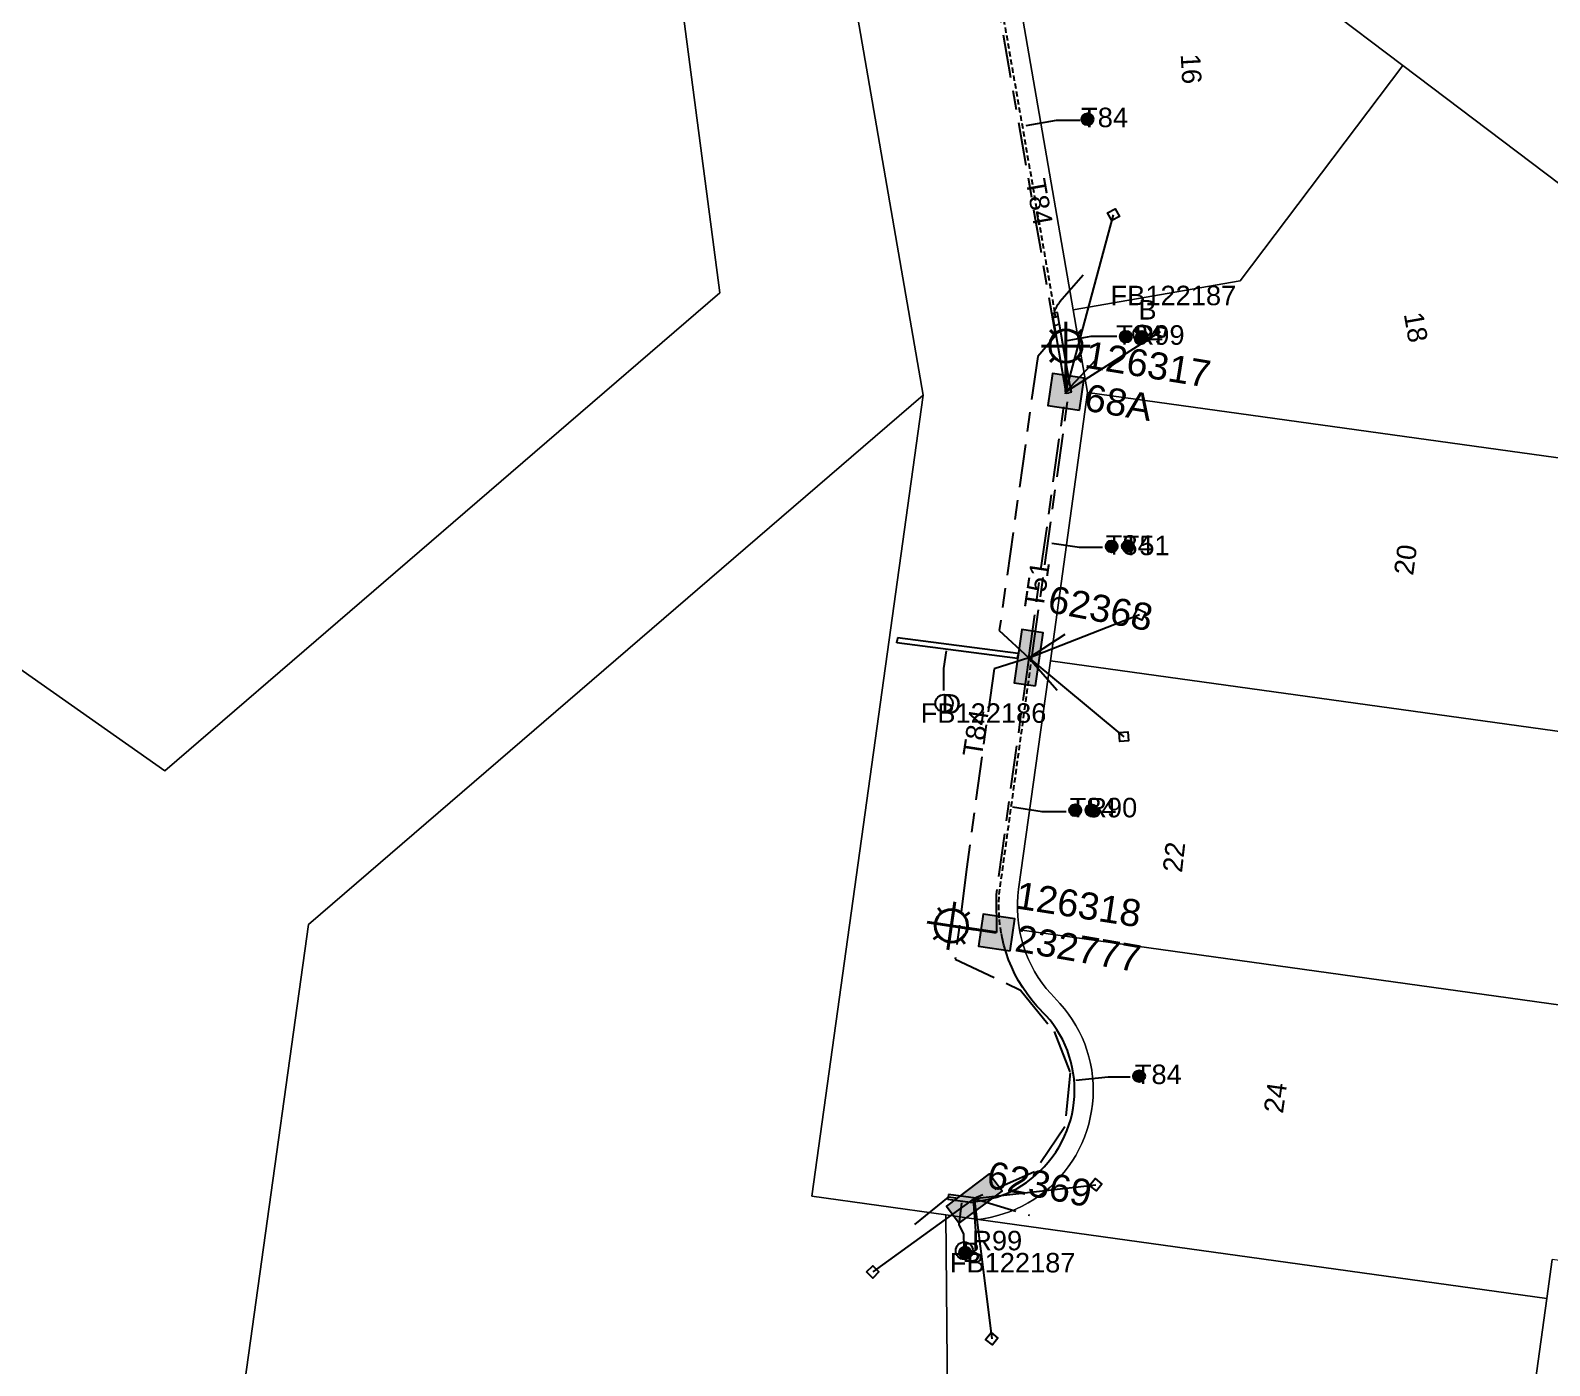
# Model space of a CAD drawing. Header units: metres. Extents: x 275581 to 277562, y 6265937 to 6267965.
# Drawn here: x 276253.6 to 276393.8, y 6267037.7 to 6267161 of the extents above; entities that cross this region are included whole.
import ezdxf
from ezdxf.enums import TextEntityAlignment as Align

# ---------------------------------------------------------------- set-up
doc = ezdxf.new("R2010")
doc.units = ezdxf.units.M
doc.linetypes.add('Cable Exist UG', pattern=[8.2, 4, -1.2, 1.8, -1.2])
doc.linetypes.add('DASHED', pattern=[0.75, 0.5, -0.25])
doc.layers.get('0').update_dxf_attribs({"color": 6})
doc.layers.add('Cadastre Land Parcels_SP_EXT', color=9, linetype='Continuous', lineweight=5)
doc.layers.add('Cadastre Roads_SP_EXT', color=9, linetype='Continuous', lineweight=5)
for name, color, linetype in [('Duct_SP_EXT', 7, 'Continuous'), ('Equip_SP_SL_EXT', 7, 'Continuous'), ('Mains_LV_EXT', 7, 'Continuous'), ('Mains_LV_SL_EXT', 7, 'Continuous'), ('Services_SP_EXT', 7, 'Continuous'), ('SupportsUG_SP_LV_EXT', 7, 'Continuous'), ('SupportsUG_SP_LV_SL_EXT', 7, 'Continuous'), ('Trench_SP_EXT', 7, 'Continuous')]:
    doc.layers.add(name, color=color, linetype=linetype)
doc.layers.add('UNKNOWN_FEATURES', color=1, linetype='DASHED', plot=False)
doc.styles.add('COLUMN_LABEL', font='arial.ttf')
doc.styles.add('iecARIAL', font='arial.ttf', dxfattribs={"height": 2})
doc.styles.add('POLE_LABEL', font='arial.ttf')
doc.styles.get("Standard").update_dxf_attribs({"font": 'arial.ttf'})

# ---------------------------------------------------------------- blocks, each defined once
blk = doc.blocks.new('COLUMN_EXT')
blk.add_hatch(color=256).paths.add_polyline_path([(-1.49, 1.48), (-1.49, -1.49), (1.48, -1.49), (1.48, 1.48)])
blk.add_lwpolyline([(-1.49, -1.49), (1.48, -1.49), (1.48, 1.48), (-1.49, 1.48)], close=True)
for tag, height, style, flags, p in [('ASSET_NUM', 2.5, 'COLUMN_LABEL', 8, (2, 2)), ('STRUCTURE_PLANT_NUMBER', 0.2, 'POLE_LABEL', 9, (1.81, 0.03)), ('STREET_CODE', 0.2, 'COLUMN_LABEL', 9, (1.81, -0.2))]:
    blk.add_attdef(tag, text='', height=height, dxfattribs=dict(style=style, flags=flags)).set_placement(p, align=Align.MIDDLE_LEFT)
at = {"flags": 9}
for tag, p in [('COLUMN_TYPE', (1.81, -0.4)), ('OWNED_BY', (1.81, -0.6)), ('STATE', (1.81, -0.8)), ('USAGE', (1.81, -1)), ('LEGEND', (1.81, -1.2)), ('LOCATION', (1.81, -1.4)), ('STREETNAME', (1.81, -1.6)), ('SUBURB', (1.81, -1.8)), ('NOTES', (1.81, -2))]:
    blk.add_attdef(tag, text='', height=0.2, dxfattribs=at).set_placement(p, align=Align.MIDDLE_LEFT)
at = {"flags": 1}
blk.add_attdef('Z', (1.81, -2.35), '', height=0.2, dxfattribs=at)
blk = doc.blocks.new('PILLAR_EXT')
blk.add_hatch(color=256).paths.add_polyline_path([(-2.475, 0.99), (-2.475, -0.99), (2.475, -0.99), (2.475, 0.99)])
blk.add_lwpolyline([(-2.475, -0.99), (2.475, -0.99), (2.475, 0.99), (-2.475, 0.99)], close=True)
at = {"style": 'iecARIAL', "flags": 8}
blk.add_attdef('ASSET_NUM', (1.5, 3.5), '', height=2.5, dxfattribs=at)
for tag, p, flags in [('OWNED_BY', (0, -0.2), 9), ('STATE', (0, -0.4), 9), ('SUPPORT_TYPE', (0, -0.6), 9), ('USAGE', (0, -0.8), 9), ('LEGEND', (0, -1), 9), ('LOCATION', (0, -1.2), 9), ('NOTES', (0, -1.4), 9), ('PARENT', (0, -1.6), 9), ('STREETNAME', (0, -1.8), 9), ('SUBURB', (0, -2), 1)]:
    blk.add_attdef(tag, p, '', height=0.2, dxfattribs=dict(flags=flags))
blk = doc.blocks.new('DUCT_EXT')
blk.add_circle((0, 0.8), 0.8)
at = {"flags": 1}
blk.add_attdef('Z', (0, 0), '', height=0.2, dxfattribs=at)
at = {"flags": 9}
for tag, p in [('DUCT_CODE', (0, 0)), ('XSECT_TYPE', (0, -0.2)), ('STATE', (0, -0.6)), ('FB_REFERENCE', (0, -0.4)), ('NOTES', (0, -0.8))]:
    blk.add_attdef(tag, text='', height=0.2, dxfattribs=at).set_placement(p, align=Align.MIDDLE_LEFT)
blk = doc.blocks.new('SL_LANTERN_EXT')
at = {"lineweight": 40}
for p, q in [((-1.46, 5.68), (-1.06, 5.28)), ((0, 1.97), (0, 6.47)), ((1.46, 5.68), (1.06, 5.28)), ((-2.25, 4.22), (2.25, 4.22)), ((-1.46, 2.76), (-1.06, 3.16)), ((1.46, 2.76), (1.06, 3.16)), ((0, 0), (0, 2.72))]:
    blk.add_line(p, q, dxfattribs=at)
blk.add_circle((0, 4.22), 1.5, dxfattribs=at)
at = {"style": 'iecARIAL', "flags": 8}
blk.add_attdef('ASSET_NUM', (1.5, 1.5), '', height=2.5, dxfattribs=at)
for tag, p, height, flags in [('CONSTRUCTED_VOLTAGE', (0.98, -0.65), 0.2, 9), ('CONTROL_TYPE', (0.98, -0.85), 0.2, 9), ('LANTERN_PURPOSE', (0.98, -1.05), 0.2, 9), ('LANTERN_TYPE', (0.98, -1.25), 0.2, 9), ('NO_PHASES', (0.98, -1.45), 0.2, 9), ('LNUMBER', (2.18, -3.25), 2.5, 8), ('OPERATING_VOLTAGE', (0.98, -1.65), 0.2, 9), ('ORIENTATION', (0.98, -1.85), 0.2, 9), ('OWNED_BY', (0.98, -2.05), 0.2, 9), ('STATE', (0.98, -2.25), 0.2, 9), ('USAGE', (0.98, -2.45), 0.2, 9), ('CEXIST', (0.98, -2.65), 0.2, 9), ('CNEW', (0.98, -2.85), 0.2, 9), ('CNUMBER', (0.98, -3.05), 0.2, 9), ('CREMOVE', (0.98, -3.25), 0.2, 9), ('CREPLACE', (0.98, -3.45), 0.2, 9), ('LKINGHEIGHT', (0.98, -3.65), 0.2, 9), ('LBRACKET', (0.98, -3.85), 0.2, 9), ('LBRACKETVOCAB', (0.98, -4.05), 0.2, 9), ('LCATEGORY', (0.98, -4.25), 0.2, 9), ('LCHARGE1', (0.98, -4.45), 0.2, 9), ('LCHARGE1PERCENT', (0.98, -4.65), 0.2, 9), ('LCHARGE2', (0.98, -4.85), 0.2, 9), ('LCHARGE2PERCENT', (0.98, -5.05), 0.2, 9), ('LCHARGE3', (0.98, -5.25), 0.2, 9), ('LCHARGE3PERCENT', (0.98, -5.45), 0.2, 9), ('LEXIST', (0.98, -5.65), 0.2, 9), ('LLAMP', (0.98, -5.85), 0.2, 9), ('LLAMPVOCAB', (0.98, -6.05), 0.2, 9), ('LMAST', (0.98, -6.25), 0.2, 9), ('LMASTVOCAB', (0.98, -6.45), 0.2, 9), ('LNEW', (0.98, -6.65), 0.2, 9), ('LANTNUMBER', (0.98, -6.85), 0.2, 9), ('LOUTREACH', (0.98, -7.25), 0.2, 9), ('LOUTREACHVOCAB', (0.98, -7.45), 0.2, 9), ('LRATECODE', (0.98, -7.65), 0.2, 9), ('LREMOVE', (0.98, -7.85), 0.2, 9), ('LREPLACE', (0.98, -8.05), 0.2, 9), ('LTYPE', (0.98, -8.25), 0.2, 9), ('LTYPEVOCAB', (0.98, -8.45), 0.2, 9), ('STREETNAME', (0.98, -9.25), 0.2, 9), ('SUBURB', (0.98, -9.45), 0.2, 1), ('LEGEND', (0.98, -8.65), 0.2, 9), ('LOCATION', (0.98, -8.85), 0.2, 9), ('NOTES', (0.98, -9.05), 0.2, 9)]:
    blk.add_attdef(tag, p, '', height=height, dxfattribs=dict(flags=flags))
blk = doc.blocks.new('CCP_EXT')
at = {"flags": 9}
for tag, p in [('LEGEND', (0, -1.4)), ('STATE', (0, -1.8)), ('LIFE_SUPPORT', (0, -1.6)), ('NOTES', (0, -2))]:
    blk.add_attdef(tag, text='', height=0.2, dxfattribs=at).set_placement(p, align=Align.MIDDLE_LEFT)
blk.add_wipeout([(0, 0.57), (0.57, 0), (0, -0.57), (-0.57, 0)])
blk.add_lwpolyline([(-0.57, 0), (0, 0.57), (0.57, 0), (0, -0.57), (-0.57, 0)])
at = {"flags": 1}
blk.add_attdef('Z', (0, 0), '', height=0.2, dxfattribs=at)
at = {"flags": 9}
for tag, p in [('CCP_TYPE', (0, 0)), ('CONSTRUCTED_VOLTAGE', (0, -0.2)), ('OPERATING_VOLTAGE', (0, -0.6)), ('ORIENTATION', (0, -0.8)), ('OWNED_BY', (0, -1)), ('NO_PHASES', (0, -0.4)), ('USAGE', (0, -1.2))]:
    blk.add_attdef(tag, text='', height=0.2, dxfattribs=at).set_placement(p, align=Align.MIDDLE_LEFT)
blk = doc.blocks.new('CABLE_LARGE_EXT')
h = blk.add_hatch(color=256)
edge = h.paths.add_edge_path()
edge.add_arc((0, 0.55), 0.55, 0, 360)
blk.add_circle((0, 0.55), 0.55)
at = {"flags": 1}
blk.add_attdef('Z', (0, 0), '', height=0.2, dxfattribs=at)
at = {"flags": 9}
for tag, p in [('COND_CODE', (0, 0)), ('STATE', (0, -0.4)), ('XSECT_SIZE', (0, -0.6)), ('FB_REFERENCE', (0, -0.2)), ('NOTES', (0, -0.8))]:
    blk.add_attdef(tag, text='', height=0.2, dxfattribs=at).set_placement(p, align=Align.MIDDLE_LEFT)

msp = doc.modelspace()

# ---------------------------------------------------------------- linework, layer by layer
at = {"layer": 'Cadastre Land Parcels_SP_EXT', "linetype": 'Continuous'}
for points in [[(276406.6, 6267137.83), (276418.17, 6267223.78), (276402.06, 6267235.95), (276372.84, 6267163.36), (276380.27, 6267157.74), (276406.6, 6267137.83)], [(276372.84, 6267163.36), (276347.57, 6267182.46), (276342.75, 6267176.08), (276349.83, 6267135.18), (276365.24, 6267137.85), (276380.27, 6267157.74), (276372.84, 6267163.36)], [(276335.98, 6267127.29), (276327.78, 6267174.58), (276311.27, 6267182.01), (276317.22, 6267136.75), (276265.96, 6267092.62), (276151.02, 6267173.49), (276147.76, 6267148.65), (276143.77, 6267117.76), (276141.76, 6267101.86), (276139.2, 6267081.86), (276134.02, 6267063.32), (276129.22, 6267045.91), (276123.61, 6267026.16), (276137.54, 6267024.29), (276147.46, 6267022.95), (276148.83, 6267022.76), (276269.2, 6267006.41), (276279.22, 6267078.43), (276335.98, 6267127.29)], [(276406.6, 6267137.83), (276380.27, 6267157.74), (276365.24, 6267137.85), (276349.83, 6267135.18), (276351.15, 6267127.54), (276404.15, 6267120.19), (276405.13, 6267127.26), (276406.6, 6267137.83)], [(276338.08, 6267051.62), (276325.7, 6267053.34), (276335.98, 6267127.29), (276279.22, 6267078.43), (276269.2, 6267006.41), (276386.12, 6266990.39), (276388.5, 6267007.52), (276389.84, 6267017.15), (276338.31, 6267024.33), (276338.08, 6267051.62)], [(276400.72, 6267095.42), (276402.33, 6267107.05), (276404.15, 6267120.19), (276351.15, 6267127.54), (276347.72, 6267102.78), (276400.72, 6267095.42)], [(276400.72, 6267095.42), (276347.72, 6267102.78), (276344.79, 6267081.68), (276344.72, 6267081.06), (276344.68, 6267080.43), (276344.68, 6267079.8), (276344.71, 6267079.17), (276344.77, 6267078.55), (276344.87, 6267077.93), (276397.28, 6267070.65), (276399.58, 6267087.24), (276400.72, 6267095.42)], [(276341.09, 6267051.2), (276338.08, 6267051.62), (276338.31, 6267024.33), (276389.84, 6267017.15), (276391.27, 6267027.41), (276393.56, 6267043.9), (276341.09, 6267051.2)], [(276454.81, 6267039.24), (276394.06, 6267047.48), (276393.56, 6267043.9), (276391.27, 6267027.41), (276452.02, 6267019.07), (276454.81, 6267039.24)]]:
    msp.add_lwpolyline(points, close=True, dxfattribs=at)
for points in [[(276151.02, 6267173.49), (276265.96, 6267092.62), (276317.22, 6267136.75), (276311.27, 6267182.01)], [(276397.28, 6267070.65), (276344.87, 6267077.93), (276344.93, 6267077.58), (276345.08, 6267076.97), (276345.26, 6267076.37), (276345.47, 6267075.78), (276345.71, 6267075.2), (276345.98, 6267074.63), (276346.27, 6267074.08), (276346.6, 6267073.54), (276346.96, 6267073.02), (276347.34, 6267072.52), (276347.75, 6267072.04), (276348.61, 6267071.13), (276349.02, 6267070.65), (276349.4, 6267070.15), (276349.75, 6267069.64), (276350.08, 6267069.1), (276350.38, 6267068.55), (276350.65, 6267067.98), (276350.89, 6267067.4), (276351.1, 6267066.81), (276351.28, 6267066.2), (276351.42, 6267065.59), (276351.54, 6267064.97), (276351.62, 6267064.35), (276351.66, 6267063.72), (276351.68, 6267063.09), (276351.66, 6267062.47), (276351.61, 6267061.84), (276351.53, 6267061.22), (276351.41, 6267060.6), (276351.27, 6267059.99), (276351.09, 6267059.39), (276350.87, 6267058.79), (276350.63, 6267058.21), (276350.36, 6267057.65), (276350.06, 6267057.1), (276349.73, 6267056.56), (276349.38, 6267056.04), (276348.99, 6267055.55), (276348.58, 6267055.07), (276348.15, 6267054.61), (276347.69, 6267054.18), (276347.21, 6267053.78), (276346.71, 6267053.39), (276346.2, 6267053.04), (276345.66, 6267052.71), (276345.11, 6267052.41), (276344.54, 6267052.14), (276343.96, 6267051.9), (276343.37, 6267051.7), (276342.76, 6267051.52), (276342.15, 6267051.37), (276341.53, 6267051.26), (276341.09, 6267051.2), (276393.56, 6267043.9), (276394.06, 6267047.48)]]:
    msp.add_lwpolyline(points, dxfattribs=at)
at = {"layer": 'Duct_SP_EXT'}
for p, q in [((276347.91, 6267134.86), (276348.15, 6267134.9)), ((276347.98, 6267134.5), (276347.91, 6267134.86)), ((276348.39, 6267134.94), (276348.15, 6267134.9)), ((276348.45, 6267134.58), (276348.39, 6267134.94)), ((276347.98, 6267134.5), (276348.21, 6267134.54)), ((276348.1, 6267133.76), (276347.98, 6267134.5)), ((276348.1, 6267133.76), (276348.34, 6267133.8)), ((276348.99, 6267128.59), (276348.1, 6267133.76)), ((276348.45, 6267134.58), (276348.21, 6267134.54)), ((276348.57, 6267133.84), (276348.34, 6267133.8)), ((276348.57, 6267133.84), (276348.45, 6267134.58)), ((276349.47, 6267128.67), (276348.57, 6267133.84)), ((276348.99, 6267128.59), (276349.23, 6267128.63)), ((276348.99, 6267128.59), (276349.23, 6267128.63)), ((276349.19, 6267127.48), (276348.99, 6267128.59)), ((276348.99, 6267128.59), (276348.99, 6267128.59)), ((276349.47, 6267128.67), (276349.23, 6267128.63)), ((276349.47, 6267128.67), (276349.23, 6267128.63)), ((276349.66, 6267127.57), (276349.47, 6267128.67)), ((276349.47, 6267128.67), (276349.47, 6267128.67)), ((276349.19, 6267127.48), (276349.43, 6267127.52)), ((276349.66, 6267127.57), (276349.43, 6267127.52)), ((276333.55, 6267104.42), (276333.58, 6267104.66)), ((276344.69, 6267102.98), (276333.55, 6267104.42)), ((276333.62, 6267104.9), (276333.58, 6267104.66)), ((276344.75, 6267103.45), (276333.62, 6267104.9)), ((276344.69, 6267102.98), (276344.72, 6267103.22)), ((276344.75, 6267103.45), (276344.72, 6267103.22)), ((276338.32, 6267053.5), (276338.29, 6267053.26)), ((276340.85, 6267053.16), (276338.32, 6267053.5)), ((276338.25, 6267053.03), (276338.29, 6267053.26)), ((276340.78, 6267052.68), (276338.25, 6267053.03)), ((276340.78, 6267052.68), (276340.81, 6267052.92)), ((276340.85, 6267053.16), (276340.81, 6267052.92))]:
    msp.add_line(p, q, dxfattribs=at)
for points in [[(276350.48, 6267152.67), (276348.26, 6267152.66), (276345.46, 6267152.18)], [(276353.85, 6267132.73), (276351.46, 6267132.73), (276349.08, 6267132.29)], [(276352.53, 6267113.25), (276350.41, 6267113.25), (276347.86, 6267113.6)], [(276337.89, 6267100.03), (276337.9, 6267102.07), (276338.13, 6267103.7)], [(276349.18, 6267088.84), (276346.96, 6267088.84), (276344.24, 6267089.25)], [(276355.09, 6267064.33), (276353.07, 6267064.33), (276350.08, 6267064.02)], [(276339.75, 6267048.62), (276339.74, 6267049.87), (276339.31, 6267050.7), (276339.54, 6267052.72)]]:
    msp.add_lwpolyline(points, dxfattribs=at)
at = {"layer": 'Mains_LV_EXT', "linetype": 'Cable Exist UG'}
for points in [[(276339.33, 6267186.21), (276344.6, 6267182.09), (276340.56, 6267176.73), (276348.2, 6267132.78), (276346.55, 6267130.88), (276343.01, 6267105.58), (276345.72, 6267103.06)], [(276345.72, 6267103.06), (276349.16, 6267127.62)], [(276345.72, 6267103.06), (276342.52, 6267102.02), (276339.97, 6267083.53), (276338.93, 6267075.24), (276344.97, 6267072.37), (276348.06, 6267068.55), (276349.54, 6267064.73), (276349.07, 6267059.74), (276346.25, 6267055.59), (276340.7, 6267053.12)]]:
    msp.add_lwpolyline(points, dxfattribs=at)
at = {"layer": 'Mains_LV_SL_EXT', "linetype": 'Cable Exist UG'}
msp.add_lwpolyline([(276345.72, 6267103.06), (276342.71, 6267081.2), (276342.76, 6267077.69)], dxfattribs=at)
at = {"layer": 'Trench_SP_EXT', "linetype": 'Cable Exist UG'}
msp.add_lwpolyline([(276348.11, 6267135.13, -0.06618), (276348.61, 6267135.95), (276348.61, 6267135.95), (276350.76, 6267138.43)], format="xyb", dxfattribs=at)
for points in [[(276349.16, 6267127.62), (276352.1, 6267130.78)], [(276346.01, 6267103.02), (276346.08, 6267103.52), (276346.08, 6267103.52), (276349.46, 6267127.79)], [(276345.72, 6267103.06), (276349.58, 6267105.56)], [(276345.72, 6267103.06), (276348.76, 6267099.61)], [(276340.61, 6267052.82), (276341.23, 6267052.91), (276341.76, 6267053), (276342.27, 6267053.12), (276342.78, 6267053.26), (276343.28, 6267053.43), (276343.75, 6267053.62), (276344.21, 6267053.82), (276344.66, 6267054.06), (276345.09, 6267054.32), (276345.52, 6267054.61), (276345.94, 6267054.93), (276346.35, 6267055.28), (276346.75, 6267055.65), (276347.15, 6267056.06), (276347.53, 6267056.49), (276347.89, 6267056.95), (276348.22, 6267057.41), (276348.52, 6267057.89), (276348.79, 6267058.37), (276349.04, 6267058.87), (276349.25, 6267059.37), (276349.44, 6267059.89), (276349.6, 6267060.41), (276349.73, 6267060.93), (276349.83, 6267061.47), (276349.9, 6267062), (276349.95, 6267062.54), (276349.96, 6267063.09), (276349.95, 6267063.63), (276349.91, 6267064.16), (276349.84, 6267064.7), (276349.75, 6267065.23), (276349.62, 6267065.76), (276349.47, 6267066.28), (276349.29, 6267066.78), (276349.09, 6267067.28), (276348.86, 6267067.77), (276348.6, 6267068.24), (276348.32, 6267068.7), (276348.01, 6267069.15), (276347.69, 6267069.58), (276347.34, 6267069.99), (276346.48, 6267070.9), (276346.01, 6267071.44), (276345.58, 6267072.01), (276345.17, 6267072.61), (276344.79, 6267073.22), (276344.45, 6267073.85), (276344.15, 6267074.5), (276343.87, 6267075.16), (276343.63, 6267075.84), (276343.43, 6267076.53), (276343.27, 6267077.22), (276343.2, 6267077.6)], [(276339.04, 6267053.16), (276338.29, 6267053.26), (276334.88, 6267050.49)], [(276340.59, 6267053.07), (276340.83, 6267049.7)], [(276340.7, 6267053.12), (276345.8, 6267051.58)]]:
    msp.add_lwpolyline(points, dxfattribs=at)
at = {"layer": 'UNKNOWN_FEATURES'}
for points in [[(276348.23, 6267134.42), (276348.21, 6267134.54), (276348.21, 6267134.54), (276348.15, 6267134.9), (276348.15, 6267134.9), (276340.9, 6267176.62), (276341.34, 6267177.22), (276341.34, 6267177.22), (276345, 6267182.14), (276339.51, 6267186.36)], [(276343.19, 6267077.66), (276343.07, 6267078.38), (276343.07, 6267078.38), (276343.01, 6267079.04), (276342.97, 6267079.76), (276342.97, 6267080.48), (276343.01, 6267081.2), (276343.09, 6267081.89), (276346.01, 6267103.02)]]:
    msp.add_lwpolyline(points, dxfattribs=at)

# ---------------------------------------------------------------- block references
at = {"layer": 'Duct_SP_EXT'}
for name, p in [('CABLE_LARGE_EXT', (276351.15, 6267152.23)), ('CABLE_LARGE_EXT', (276354.69, 6267132.16)), ('DUCT_EXT', (276356.19, 6267132.16)), ('CABLE_LARGE_EXT', (276353.38, 6267112.79)), ('CABLE_LARGE_EXT', (276354.88, 6267112.8)), ('DUCT_EXT', (276337.91, 6267098.05)), ('CABLE_LARGE_EXT', (276350.02, 6267088.43)), ('CABLE_LARGE_EXT', (276351.52, 6267088.43)), ('CABLE_LARGE_EXT', (276355.91, 6267063.87)), ('DUCT_EXT', (276339.78, 6267047.5)), ('CABLE_LARGE_EXT', (276339.86, 6267047.58))]:
    msp.add_blockref(name, p, dxfattribs=at)
at = {"layer": 'Equip_SP_SL_EXT'}
ref = msp.add_blockref('SL_LANTERN_EXT', (276349.16, 6267127.62), dxfattribs=at)
ref.add_attrib('ASSET_NUM', '126317', dxfattribs={"layer": '0', "height": 2.5, "rotation": 350.7332, "style": 'iecARIAL'}).set_placement((276350.66, 6267129.12), align=Align.BOTTOM_LEFT)
ref = msp.add_blockref('SL_LANTERN_EXT', (276342.76, 6267077.69), dxfattribs=dict(at, rotation=81.58682539697767))
ref.add_attrib('ASSET_NUM', '126318', dxfattribs={"layer": '0', "height": 2.5, "rotation": 351.2303, "style": 'iecARIAL'}).set_placement((276344.26, 6267079.19), align=Align.BOTTOM_LEFT)
at = {"layer": 'SupportsUG_SP_LV_EXT'}
ref = msp.add_blockref('PILLAR_EXT', (276345.72, 6267103.06), dxfattribs=dict(at, rotation=81.58682539697767))
ref.add_attrib('ASSET_NUM', '62368', dxfattribs={"layer": '0', "height": 2.5, "rotation": 349.3028, "style": 'iecARIAL'}).set_placement((276347.22, 6267106.56), align=Align.BOTTOM_LEFT)
ref = msp.add_blockref('PILLAR_EXT', (276340.7, 6267053.12), dxfattribs=dict(at, rotation=36.86683306536723))
ref.add_attrib('ASSET_NUM', '62369', dxfattribs={"layer": '0', "height": 2.5, "rotation": 348.9061, "style": 'iecARIAL'}).set_placement((276342.2, 6267056.62), align=Align.TOP_LEFT)
at = {"layer": 'SupportsUG_SP_LV_SL_EXT'}
ref = msp.add_blockref('COLUMN_EXT', (276349.16, 6267127.62), dxfattribs=dict(at, rotation=81.58682539697767))
ref.add_attrib('ASSET_NUM', '68A', dxfattribs={"layer": '0', "height": 2.5, "rotation": 350.7332, "style": 'COLUMN_LABEL'}).set_placement((276351.16, 6267128.37), align=Align.TOP_LEFT)
ref = msp.add_blockref('COLUMN_EXT', (276342.76, 6267077.69), dxfattribs=dict(at, rotation=81.58682539697767))
ref.add_attrib('ASSET_NUM', '232777', dxfattribs={"layer": '0', "height": 2.5, "rotation": 350.2299, "style": 'COLUMN_LABEL'}).set_placement((276344.76, 6267078.44), align=Align.TOP_LEFT)

# ---------------------------------------------------------------- texts
at = {"layer": 'Cadastre Land Parcels_SP_EXT'}
for s, rotation, p in [('16', 273.2, (276359.75, 6267158.78)), ('18', 280, (276380.34, 6267134.8)), ('20', 82.22, (276381.21, 6267110.6)), ('22', 83.59, (276359.87, 6267083.16)), ('24', 82.09, (276369.19, 6267060.92))]:
    msp.add_text(s, height=1.8, rotation=rotation, dxfattribs=at).set_placement(p)
at = {"layer": 'Duct_SP_EXT'}
for s, p in [('T84', (276350.56, 6267152.05)), ('FB122187', (276353.28, 6267135.61)), ('B', (276355.85, 6267134.29)), ('T84', (276352.84, 6267112.57)), ('T51', (276354.4, 6267112.53)), ('D', (276337.67, 6267097.9)), ('FB122186', (276335.75, 6267097.05)), ('T84', (276349.5, 6267088.32)), ('R90', (276351.13, 6267088.32)), ('T84', (276355.52, 6267063.69)), ('R99', (276340.51, 6267048.34)), ('FB122187', (276338.44, 6267046.3)), ('B', (276339.6, 6267047.26))]:
    msp.add_text(s, height=1.8, dxfattribs=at).set_placement(p)
at = {"layer": 'Mains_LV_EXT'}
for s, rotation, p in [('T84', 279.958, (276345.45, 6267147.12)), ('T51', 81.5872, (276347.06, 6267107.51)), ('T84', 81.1559, (276341.38, 6267093.81))]:
    msp.add_text(s, height=1.8, rotation=rotation, dxfattribs=at).set_placement(p)

# ---------------------------------------------------------------- next in the draw order: block references
at = {"layer": 'Services_SP_EXT'}
for p, rotation in [((276353.55, 6267143.97), 73.73966815411923), ((276357.9, 6267133.17), 31.113518360619), ((276355.96, 6267107.05), 20.06507294996421), ((276354.5, 6267095.77), 319.3344386551747), ((276351.91, 6267054.39), 5.657876212558433), ((276342.31, 6267040.17), 276.0493935322909)]:
    msp.add_blockref('CCP_EXT', p, dxfattribs=dict(at, rotation=rotation))
msp.add_blockref('CCP_EXT', (276331.32, 6267046.34), dxfattribs=at)

# ---------------------------------------------------------------- next in the draw order: linework, layer by layer
at = {"layer": 'Cadastre Roads_SP_EXT', "linetype": 'Continuous'}
msp.add_lwpolyline([(276327.78, 6267174.58), (276335.98, 6267127.29), (276325.7, 6267053.34), (276338.08, 6267051.62), (276341.09, 6267051.2), (276341.53, 6267051.26), (276342.15, 6267051.37), (276342.76, 6267051.52), (276343.37, 6267051.7), (276343.96, 6267051.9), (276344.54, 6267052.14), (276345.11, 6267052.41), (276345.66, 6267052.71), (276346.2, 6267053.04), (276346.71, 6267053.39), (276347.21, 6267053.78), (276347.69, 6267054.18), (276348.15, 6267054.61), (276348.58, 6267055.07), (276348.99, 6267055.55), (276349.38, 6267056.04), (276349.73, 6267056.56), (276350.06, 6267057.1), (276350.36, 6267057.65), (276350.63, 6267058.21), (276350.87, 6267058.79), (276351.09, 6267059.39), (276351.27, 6267059.99), (276351.41, 6267060.6), (276351.53, 6267061.22), (276351.61, 6267061.84), (276351.66, 6267062.47), (276351.68, 6267063.09), (276351.66, 6267063.72), (276351.62, 6267064.35), (276351.54, 6267064.97), (276351.42, 6267065.59), (276351.28, 6267066.2), (276351.1, 6267066.81), (276350.89, 6267067.4), (276350.65, 6267067.98), (276350.38, 6267068.55), (276350.08, 6267069.1), (276349.75, 6267069.64), (276349.4, 6267070.15), (276349.02, 6267070.65), (276348.61, 6267071.13), (276347.75, 6267072.04), (276347.34, 6267072.52), (276346.96, 6267073.02), (276346.6, 6267073.54), (276346.27, 6267074.08), (276345.98, 6267074.63), (276345.71, 6267075.2), (276345.47, 6267075.78), (276345.26, 6267076.37), (276345.08, 6267076.97), (276344.93, 6267077.58), (276344.87, 6267077.93), (276344.77, 6267078.55), (276344.71, 6267079.17), (276344.68, 6267079.8), (276344.68, 6267080.43), (276344.72, 6267081.06), (276344.79, 6267081.68), (276347.72, 6267102.78), (276351.15, 6267127.54), (276349.83, 6267135.18), (276342.75, 6267176.08)], dxfattribs=at)
at = {"layer": 'Services_SP_EXT'}
for points in [[(276349.16, 6267127.62), (276353.55, 6267143.97)], [(276349.16, 6267127.62), (276357.9, 6267133.17)], [(276345.72, 6267103.06), (276355.96, 6267107.05)], [(276345.72, 6267103.06), (276354.5, 6267095.77)], [(276340.7, 6267053.12), (276351.91, 6267054.39)], [(276340.7, 6267053.12), (276331.32, 6267046.34)], [(276340.7, 6267053.12), (276342.31, 6267040.17)]]:
    msp.add_lwpolyline(points, dxfattribs=at)

# ---------------------------------------------------------------- next in the draw order: block references
at = {"layer": 'Duct_SP_EXT'}
msp.add_blockref('CABLE_LARGE_EXT', (276356.19, 6267132.16), dxfattribs=at)

# ---------------------------------------------------------------- next in the draw order: texts
for s, p in [('T84', (276353.8, 6267131.96)), ('R99', (276355.5, 6267131.96))]:
    msp.add_text(s, height=1.8, dxfattribs=at).set_placement(p)

doc.saveas('drawing.dxf')
